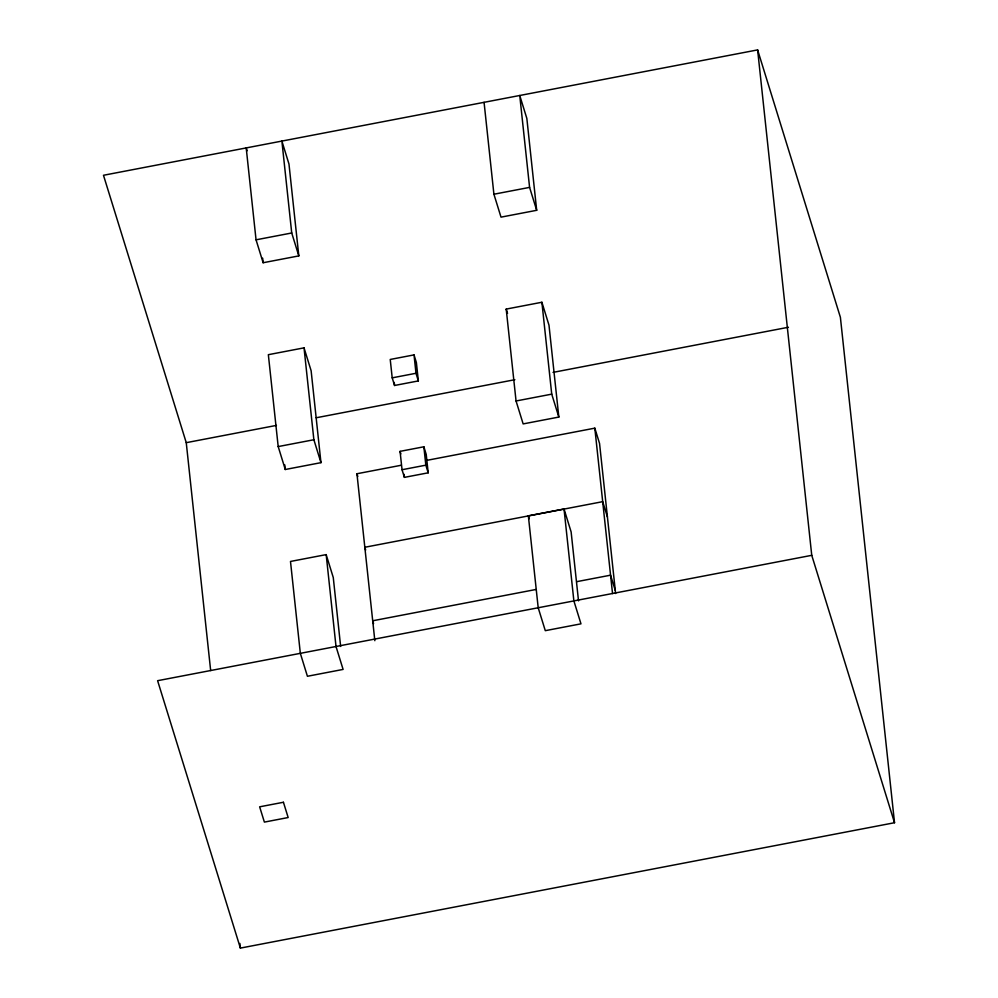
<?xml version="1.0" encoding="UTF-8"?>
<svg xmlns="http://www.w3.org/2000/svg" width="998" height="998" viewBox="0 0 998 998"><rect width="100%" height="100%" fill="white"/><g stroke="black" fill="none" stroke-linecap="round" stroke-linejoin="round"><path stroke-width="1.5" d="M894.52 822.726L811.748 555.325L157.609 680.698L240.381 948.1L894.52 822.726L840.391 317.302L757.619 49.9L103.48 175.274L186.252 442.675L210.665 670.581M256.049 239.819L291.728 232.983L298.814 255.9L263.135 262.736L256.049 239.819L246.207 147.929L247.092 150.785M493.91 194.223L529.589 187.387L536.687 210.304L501.008 217.14L493.91 194.223L484.067 102.332M304.028 347.853L268.35 354.689L278.192 446.58L285.278 469.497L320.957 462.66L311.127 370.769L304.028 347.853L313.871 439.744L320.957 462.66M506.211 309.093L541.889 302.257L548.987 325.173L558.83 417.064L523.152 423.913L516.053 400.984L506.211 309.093L507.545 313.397M414.02 354.901L390.23 359.455L392.202 377.843L394.559 385.478L418.349 380.924L416.378 362.536L414.02 354.901L415.991 373.277L418.349 380.924M392.202 377.843L415.991 373.277M186.252 442.675L276.434 425.398M316.166 417.775L514.856 379.702M553.054 372.379L788.42 327.257M278.192 446.58L313.871 439.744M516.053 400.984L551.732 394.148L558.83 417.064M400.073 451.358L423.863 446.792L426.221 454.439L428.192 472.815L404.402 477.368L402.044 469.734L400.073 451.358L400.859 453.903M374.836 640.691L356.947 473.751L401.171 465.268M427.094 460.303L594.82 428.154L599.549 443.436L615.616 593.523M402.044 469.734L425.834 465.168L428.192 472.815M326.171 554.614L290.493 561.45L300.336 653.341L307.421 676.27L343.1 669.421L336.014 646.504L326.171 554.614L333.27 577.53L340.642 646.455M564.032 509.017L573.875 600.908L580.973 623.837L545.295 630.674L538.196 607.757L528.354 515.854L564.032 509.017L571.13 531.934L578.516 600.858M535.851 589.506L372.703 620.781L373.564 623.55M577.019 581.609L610.564 575.185L615.292 590.467M607.42 516.952L602.692 501.67L364.819 547.266L365.68 550.035M528.354 515.854L529.239 518.723M356.947 473.751L357.808 476.52M757.619 49.9L811.748 555.325M594.82 428.154L612.535 593.561M536.687 210.304L526.844 118.413L519.746 95.496L529.589 187.387M541.889 302.257L551.732 394.148M423.863 446.792L425.834 465.168M394.235 382.421L394.559 385.478M404.078 474.312L404.402 477.368M298.814 255.9L288.971 164.009L281.885 141.08L291.728 232.983M262.649 258.145L263.135 262.736M284.792 464.906L285.278 469.497M239.882 943.447L240.381 948.1M283.432 802.267L259.642 806.821L264.383 822.103L288.16 817.537L283.432 802.267"/></g></svg>
